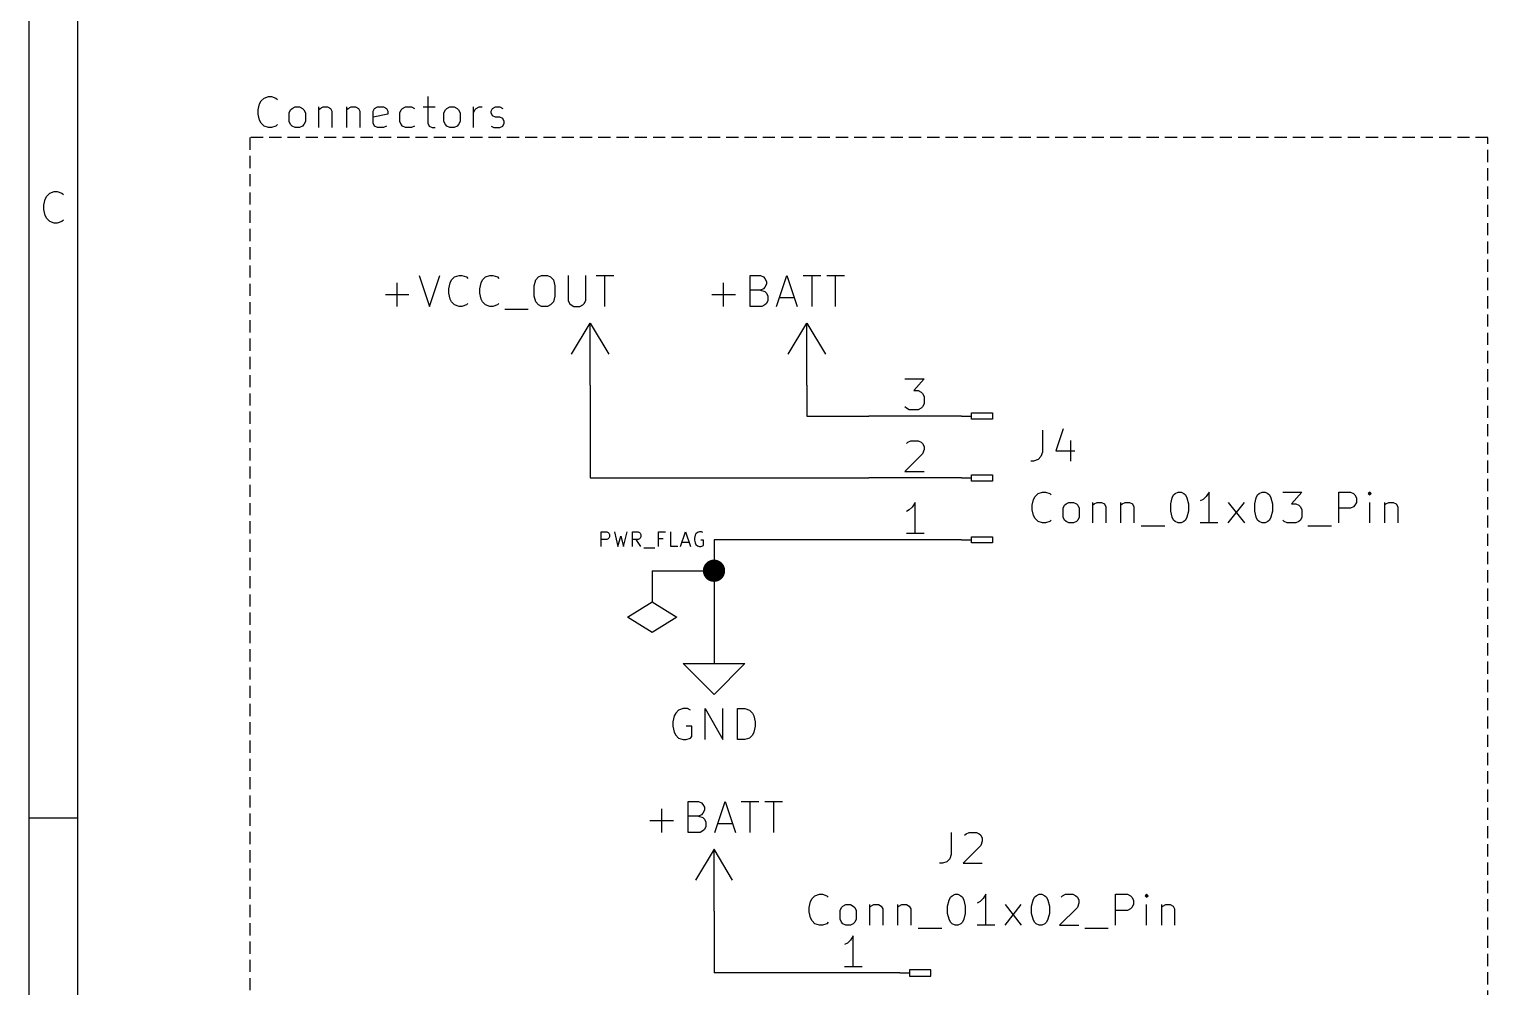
# Model space of a CAD drawing. Header units: millimetres. Extents: x 10 to 287, y -200 to -10.
# Drawn here: x 10 to 69.9, y -166.9 to -127.6 of the extents above; entities that cross this region are included whole.
import ezdxf

# ---------------------------------------------------------------- set-up
doc = ezdxf.new("R2010")
doc.units = ezdxf.units.MM
doc.linetypes.add('DASHED', pattern=[0.75, 0.5, -0.25])
for name, color, linetype in [('CYAN', 134, 'CONTINUOUS'), ('GREEN', 94, 'CONTINUOUS'), ('LIGHTBLUE', 172, 'CONTINUOUS'), ('RED', 14, 'CONTINUOUS')]:
    doc.layers.add(name, color=color, linetype=linetype)

msp = doc.modelspace()

# ---------------------------------------------------------------- linework, layer by layer
at = {"layer": 'CYAN', "linetype": 'CONTINUOUS'}
for p, q in [((25.0975, -139.0092), (25.0975, -138.0416)), ((26.0047, -137.7392), (26.428, -139.0092)), ((26.428, -139.0092), (26.8514, -137.7392)), ((27.2143, -138.2835), (27.2747, -138.0416)), ((27.2747, -138.0416), (27.3352, -137.9207)), ((27.3352, -137.9207), (27.4562, -137.7997)), ((27.4562, -137.7997), (27.6376, -137.7392)), ((27.6376, -137.7392), (27.7585, -137.7392)), ((27.7585, -137.7392), (27.94, -137.7997)), ((27.94, -137.7997), (28.0004, -137.8602)), ((28.4843, -138.2835), (28.5447, -138.0416)), ((28.5447, -138.0416), (28.6052, -137.9207)), ((28.6052, -137.9207), (28.7262, -137.7997)), ((28.7262, -137.7997), (28.9076, -137.7392)), ((28.9076, -137.7392), (29.0285, -137.7392)), ((29.0285, -137.7392), (29.21, -137.7997)), ((29.21, -137.7997), (29.2704, -137.8602)), ((30.7219, -138.1626), (30.7823, -137.9207)), ((30.7219, -138.5859), (30.7219, -138.1626)), ((30.7823, -137.9207), (30.9033, -137.7997)), ((30.9033, -137.7997), (31.0242, -137.7392)), ((31.0242, -137.7392), (31.2661, -137.7392)), ((31.2661, -137.7392), (31.3871, -137.7997)), ((31.3871, -137.7997), (31.508, -137.9207)), ((31.508, -137.9207), (31.5685, -138.1626)), ((31.5685, -138.1626), (31.5685, -138.5859)), ((32.1128, -137.7392), (32.1128, -138.7673)), ((32.8385, -138.7673), (32.8385, -137.7392)), ((33.2619, -137.7392), (33.9876, -137.7392)), ((33.6248, -139.0092), (33.6248, -137.7392)), ((38.493, -139.0092), (38.493, -138.0416)), ((39.5816, -139.0092), (39.5816, -137.7392)), ((39.5816, -137.7392), (40.005, -137.7392)), ((40.005, -137.7392), (40.1259, -137.7997)), ((40.1259, -137.7997), (40.1864, -137.8602)), ((40.1864, -138.223), (40.1259, -138.2835)), ((40.1864, -137.8602), (40.2469, -137.9811)), ((40.2469, -138.1021), (40.1864, -138.223)), ((40.2469, -137.9811), (40.2469, -138.1021)), ((40.6702, -139.0092), (41.0935, -137.7392)), ((41.0935, -137.7392), (41.5169, -139.0092)), ((41.7588, -137.7392), (42.4845, -137.7392)), ((42.1217, -139.0092), (42.1217, -137.7392)), ((42.7264, -137.7392), (43.4521, -137.7392)), ((43.0893, -139.0092), (43.0893, -137.7392)), ((24.6137, -138.5254), (25.5814, -138.5254)), ((27.2143, -138.4649), (27.2143, -138.2835)), ((27.2747, -138.7068), (27.2143, -138.4649)), ((27.3352, -138.8278), (27.2747, -138.7068)), ((27.4562, -138.9488), (27.3352, -138.8278)), ((28.4843, -138.4649), (28.4843, -138.2835)), ((28.5447, -138.7068), (28.4843, -138.4649)), ((28.6052, -138.8278), (28.5447, -138.7068)), ((28.7262, -138.9488), (28.6052, -138.8278)), ((30.7823, -138.8278), (30.7219, -138.5859)), ((30.9033, -138.9488), (30.7823, -138.8278)), ((31.508, -138.8278), (31.3871, -138.9488)), ((31.5685, -138.5859), (31.508, -138.8278)), ((32.1128, -138.7673), (32.1733, -138.8883)), ((32.7781, -138.8883), (32.8385, -138.7673)), ((38.0092, -138.5254), (38.9769, -138.5254)), ((40.005, -138.344), (39.5816, -138.344)), ((40.1259, -138.2835), (40.005, -138.344)), ((40.005, -138.344), (40.1864, -138.4045)), ((40.1864, -138.4045), (40.2469, -138.4649)), ((40.2469, -138.4649), (40.3073, -138.5859)), ((40.3073, -138.7673), (40.2469, -138.8883)), ((40.3073, -138.5859), (40.3073, -138.7673)), ((40.7912, -138.6464), (41.3959, -138.6464)), ((27.6376, -139.0092), (27.4562, -138.9488)), ((27.7585, -139.0092), (27.6376, -139.0092)), ((27.94, -138.9488), (27.7585, -139.0092)), ((28.0004, -138.8883), (27.94, -138.9488)), ((28.9076, -139.0092), (28.7262, -138.9488)), ((29.0285, -139.0092), (28.9076, -139.0092)), ((29.21, -138.9488), (29.0285, -139.0092)), ((29.2704, -138.8883), (29.21, -138.9488)), ((29.5124, -139.1302), (30.48, -139.1302)), ((31.0242, -139.0092), (30.9033, -138.9488)), ((31.2661, -139.0092), (31.0242, -139.0092)), ((31.3871, -138.9488), (31.2661, -139.0092)), ((32.1733, -138.8883), (32.2338, -138.9488)), ((32.2338, -138.9488), (32.3547, -139.0092)), ((32.3547, -139.0092), (32.5966, -139.0092)), ((32.5966, -139.0092), (32.7176, -138.9488)), ((32.7176, -138.9488), (32.7781, -138.8883)), ((40.0654, -139.0092), (39.5816, -139.0092)), ((40.1864, -138.9488), (40.0654, -139.0092)), ((40.2469, -138.8883), (40.1864, -138.9488)), ((51.5764, -144.0891), (51.5764, -144.9963)), ((52.423, -144.0287), (52.1207, -144.9358)), ((52.7254, -144.5125), (52.7254, -145.3591)), ((51.2135, -145.3591), (51.0926, -145.3591)), ((51.395, -145.2987), (51.2135, -145.3591)), ((51.5159, -145.1777), (51.395, -145.2987)), ((51.5764, -144.9963), (51.5159, -145.1777)), ((52.1207, -144.9358), (52.9068, -144.9358)), ((51.395, -146.6896), (51.5764, -146.6291)), ((51.5764, -146.6291), (51.6973, -146.6291)), ((51.6973, -146.6291), (51.8788, -146.6896)), ((57.0191, -146.6896), (57.14, -146.6291)), ((57.14, -146.6291), (57.261, -146.6291)), ((57.261, -146.6291), (57.3819, -146.6896)), ((58.41, -146.6291), (58.2891, -146.8106)), ((58.41, -147.8991), (58.41, -146.6291)), ((60.4662, -146.6896), (60.5871, -146.6291)), ((60.5871, -146.6291), (60.7081, -146.6291)), ((60.7081, -146.6291), (60.829, -146.6896)), ((61.4338, -146.6291), (62.22, -146.6291)), ((62.22, -146.6291), (61.7966, -147.1129)), ((63.7318, -147.8991), (63.7318, -146.6291)), ((63.7318, -146.6291), (64.2156, -146.6291)), ((64.2156, -146.6291), (64.3366, -146.6896)), ((65.0018, -146.6291), (64.9414, -146.6896)), ((65.0623, -146.6896), (65.0018, -146.6291)), ((65.0018, -146.6291), (65.0018, -146.7501)), ((51.1531, -147.1734), (51.2135, -146.9315)), ((51.1531, -147.3548), (51.1531, -147.1734)), ((51.2135, -146.9315), (51.274, -146.8106)), ((51.274, -146.8106), (51.395, -146.6896)), ((51.8788, -146.6896), (51.9392, -146.7501)), ((52.4231, -147.2944), (52.4835, -147.1734)), ((52.4835, -147.1734), (52.544, -147.1129)), ((52.544, -147.1129), (52.665, -147.0525)), ((52.665, -147.0525), (52.8464, -147.0525)), ((52.8464, -147.0525), (52.9673, -147.1129)), ((52.9673, -147.1129), (53.0278, -147.1734)), ((53.0278, -147.1734), (53.0883, -147.2944)), ((53.6325, -147.0525), (53.6325, -147.8991)), ((53.6325, -147.1734), (53.693, -147.1129)), ((53.693, -147.1129), (53.814, -147.0525)), ((53.814, -147.0525), (53.9954, -147.0525)), ((53.9954, -147.0525), (54.1163, -147.1129)), ((54.1163, -147.1129), (54.1768, -147.2339)), ((54.7815, -147.0525), (54.7815, -147.8991)), ((54.7815, -147.1734), (54.842, -147.1129)), ((54.842, -147.1129), (54.963, -147.0525)), ((54.963, -147.0525), (55.1444, -147.0525)), ((55.1444, -147.0525), (55.2653, -147.1129)), ((55.2653, -147.1129), (55.3258, -147.2339)), ((56.8377, -147.1129), (56.8981, -146.871)), ((56.8377, -147.4153), (56.8377, -147.1129)), ((56.8981, -146.871), (56.9586, -146.7501)), ((56.9586, -146.7501), (57.0191, -146.6896)), ((57.3819, -146.6896), (57.4424, -146.7501)), ((57.4424, -146.7501), (57.5029, -146.871)), ((57.5029, -146.871), (57.5634, -147.1129)), ((57.5634, -147.1129), (57.5634, -147.4153)), ((58.1681, -146.9315), (58.0472, -146.992)), ((58.2891, -146.8106), (58.1681, -146.9315)), ((59.1962, -147.8991), (59.8614, -147.0525)), ((59.1962, -147.0525), (59.8614, -147.8991)), ((60.2848, -147.1129), (60.3452, -146.871)), ((60.2848, -147.4153), (60.2848, -147.1129)), ((60.3452, -146.871), (60.4057, -146.7501)), ((60.4057, -146.7501), (60.4662, -146.6896)), ((60.829, -146.6896), (60.8895, -146.7501)), ((60.8895, -146.7501), (60.95, -146.871)), ((60.95, -146.871), (61.0105, -147.1129)), ((61.0105, -147.1129), (61.0105, -147.4153)), ((61.7966, -147.1129), (61.9781, -147.1129)), ((61.9781, -147.1129), (62.099, -147.1734)), ((62.099, -147.1734), (62.1595, -147.2339)), ((64.3366, -146.6896), (64.3971, -146.7501)), ((64.3971, -147.1734), (64.3366, -147.2339)), ((64.3971, -146.7501), (64.4575, -146.871)), ((64.4575, -147.0525), (64.3971, -147.1734)), ((64.4575, -146.871), (64.4575, -147.0525)), ((64.9414, -146.6896), (65.0018, -146.7501)), ((65.0018, -146.7501), (65.0623, -146.6896)), ((65.0018, -147.8991), (65.0018, -147.0525)), ((65.6066, -147.0525), (65.6066, -147.8991)), ((65.6066, -147.1734), (65.6671, -147.1129)), ((65.6671, -147.1129), (65.7881, -147.0525)), ((65.7881, -147.0525), (65.9695, -147.0525)), ((65.9695, -147.0525), (66.0904, -147.1129)), ((66.0904, -147.1129), (66.1509, -147.2339)), ((51.2135, -147.5967), (51.1531, -147.3548)), ((51.274, -147.7177), (51.2135, -147.5967)), ((51.395, -147.8387), (51.274, -147.7177)), ((51.9392, -147.7782), (51.8788, -147.8387)), ((52.4231, -147.6572), (52.4231, -147.2944)), ((52.4835, -147.7782), (52.4231, -147.6572)), ((52.544, -147.8387), (52.4835, -147.7782)), ((53.0278, -147.7782), (52.9673, -147.8387)), ((53.0883, -147.6572), (53.0278, -147.7782)), ((53.0883, -147.2944), (53.0883, -147.6572)), ((54.1768, -147.2339), (54.1768, -147.8991)), ((55.3258, -147.2339), (55.3258, -147.8991)), ((56.8981, -147.6572), (56.8377, -147.4153)), ((56.9586, -147.7782), (56.8981, -147.6572)), ((57.0191, -147.8387), (56.9586, -147.7782)), ((57.4424, -147.7782), (57.3819, -147.8387)), ((57.5029, -147.6572), (57.4424, -147.7782)), ((57.5634, -147.4153), (57.5029, -147.6572)), ((60.3452, -147.6572), (60.2848, -147.4153)), ((60.4057, -147.7782), (60.3452, -147.6572)), ((60.4662, -147.8387), (60.4057, -147.7782)), ((60.8895, -147.7782), (60.829, -147.8387)), ((60.95, -147.6572), (60.8895, -147.7782)), ((61.0105, -147.4153), (60.95, -147.6572)), ((61.4943, -147.8387), (61.4338, -147.7782)), ((62.1595, -147.7782), (62.099, -147.8387)), ((62.1595, -147.2339), (62.22, -147.3548)), ((62.22, -147.6572), (62.1595, -147.7782)), ((62.22, -147.3548), (62.22, -147.6572)), ((64.2156, -147.2944), (63.7318, -147.2944)), ((64.3366, -147.2339), (64.2156, -147.2944)), ((66.1509, -147.2339), (66.1509, -147.8991)), ((33.4742, -148.8635), (33.4742, -148.2635)), ((33.4742, -148.2635), (33.7028, -148.2635)), ((33.4742, -148.8635), (33.4742, -148.2635)), ((33.4742, -148.2635), (33.7028, -148.2635)), ((33.7028, -148.2635), (33.7599, -148.2921)), ((33.7028, -148.2635), (33.7599, -148.2921)), ((33.7599, -148.2921), (33.7885, -148.3207)), ((33.7599, -148.2921), (33.7885, -148.3207)), ((33.7885, -148.3207), (33.8171, -148.3778)), ((33.7885, -148.3207), (33.8171, -148.3778)), ((33.8171, -148.3778), (33.8171, -148.4635)), ((33.8171, -148.3778), (33.8171, -148.4635)), ((34.0171, -148.2635), (34.1599, -148.8635)), ((34.0171, -148.2635), (34.1599, -148.8635)), ((34.3885, -148.8635), (34.5314, -148.2635)), ((34.3885, -148.8635), (34.5314, -148.2635)), ((34.7599, -148.8635), (34.7599, -148.2635)), ((34.7599, -148.2635), (34.9885, -148.2635)), ((34.7599, -148.8635), (34.7599, -148.2635)), ((34.7599, -148.2635), (34.9885, -148.2635)), ((34.9885, -148.2635), (35.0456, -148.2921)), ((34.9885, -148.2635), (35.0456, -148.2921)), ((35.0456, -148.2921), (35.0742, -148.3207)), ((35.0456, -148.2921), (35.0742, -148.3207)), ((35.0742, -148.3207), (35.1028, -148.3778)), ((35.0742, -148.3207), (35.1028, -148.3778)), ((35.1028, -148.3778), (35.1028, -148.4635)), ((35.1028, -148.3778), (35.1028, -148.4635)), ((35.817, -148.8635), (35.817, -148.2635)), ((35.817, -148.2635), (36.1027, -148.2635)), ((35.817, -148.8635), (35.817, -148.2635)), ((35.817, -148.2635), (36.1027, -148.2635)), ((36.3313, -148.8635), (36.3313, -148.2635)), ((36.3313, -148.8635), (36.3313, -148.2635)), ((36.7313, -148.8635), (36.9313, -148.2635)), ((36.7313, -148.8635), (36.9313, -148.2635)), ((36.9313, -148.2635), (37.1313, -148.8635)), ((36.9313, -148.2635), (37.1313, -148.8635)), ((37.3313, -148.4064), (37.3027, -148.5207)), ((37.3313, -148.4064), (37.3027, -148.5207)), ((37.3599, -148.3492), (37.3313, -148.4064)), ((37.3599, -148.3492), (37.3313, -148.4064)), ((37.417, -148.2921), (37.3599, -148.3492)), ((37.417, -148.2921), (37.3599, -148.3492)), ((37.5027, -148.2635), (37.417, -148.2921)), ((37.5027, -148.2635), (37.417, -148.2921)), ((37.5885, -148.2635), (37.5027, -148.2635)), ((37.5885, -148.2635), (37.5027, -148.2635)), ((37.6456, -148.2921), (37.5885, -148.2635)), ((37.6456, -148.2921), (37.5885, -148.2635)), ((51.5764, -147.8991), (51.395, -147.8387)), ((51.6973, -147.8991), (51.5764, -147.8991)), ((51.8788, -147.8387), (51.6973, -147.8991)), ((52.665, -147.8991), (52.544, -147.8387)), ((52.8464, -147.8991), (52.665, -147.8991)), ((52.9673, -147.8387), (52.8464, -147.8991)), ((55.6282, -148.0201), (56.5958, -148.0201)), ((57.14, -147.8991), (57.0191, -147.8387)), ((57.261, -147.8991), (57.14, -147.8991)), ((57.3819, -147.8387), (57.261, -147.8991)), ((58.7729, -147.8991), (58.0472, -147.8991)), ((60.5871, -147.8991), (60.4662, -147.8387)), ((60.7081, -147.8991), (60.5871, -147.8991)), ((60.829, -147.8387), (60.7081, -147.8991)), ((61.6152, -147.8991), (61.4943, -147.8387)), ((61.9781, -147.8991), (61.6152, -147.8991)), ((62.099, -147.8387), (61.9781, -147.8991)), ((62.4619, -148.0201), (63.4295, -148.0201)), ((33.7028, -148.5778), (33.4742, -148.5778)), ((33.7028, -148.5778), (33.4742, -148.5778)), ((33.7599, -148.5492), (33.7028, -148.5778)), ((33.7599, -148.5492), (33.7028, -148.5778)), ((33.7885, -148.5207), (33.7599, -148.5492)), ((33.7885, -148.5207), (33.7599, -148.5492)), ((33.8171, -148.4635), (33.7885, -148.5207)), ((33.8171, -148.4635), (33.7885, -148.5207)), ((34.1599, -148.8635), (34.2742, -148.435)), ((34.1599, -148.8635), (34.2742, -148.435)), ((34.2742, -148.435), (34.3885, -148.8635)), ((34.2742, -148.435), (34.3885, -148.8635)), ((34.9885, -148.5778), (34.7599, -148.5778)), ((34.9885, -148.5778), (34.7599, -148.5778)), ((35.1028, -148.8635), (34.9028, -148.5778)), ((35.1028, -148.8635), (34.9028, -148.5778)), ((35.0456, -148.5492), (34.9885, -148.5778)), ((35.0456, -148.5492), (34.9885, -148.5778)), ((35.0742, -148.5207), (35.0456, -148.5492)), ((35.0742, -148.5207), (35.0456, -148.5492)), ((35.1028, -148.4635), (35.0742, -148.5207)), ((35.1028, -148.4635), (35.0742, -148.5207)), ((35.2171, -148.9207), (35.6742, -148.9207)), ((35.2171, -148.9207), (35.6742, -148.9207)), ((36.017, -148.5492), (35.817, -148.5492)), ((36.017, -148.5492), (35.817, -148.5492)), ((36.617, -148.8635), (36.3313, -148.8635)), ((36.617, -148.8635), (36.3313, -148.8635)), ((36.7884, -148.6921), (37.0742, -148.6921)), ((36.7884, -148.6921), (37.0742, -148.6921)), ((37.3027, -148.5207), (37.3027, -148.6064)), ((37.3027, -148.5207), (37.3027, -148.6064)), ((37.3027, -148.6064), (37.3313, -148.7207)), ((37.3027, -148.6064), (37.3313, -148.7207)), ((37.3313, -148.7207), (37.3599, -148.7778)), ((37.3313, -148.7207), (37.3599, -148.7778)), ((37.3599, -148.7778), (37.417, -148.835)), ((37.3599, -148.7778), (37.417, -148.835)), ((37.417, -148.835), (37.5027, -148.8635)), ((37.417, -148.835), (37.5027, -148.8635)), ((37.5027, -148.8635), (37.5599, -148.8635)), ((37.5027, -148.8635), (37.5599, -148.8635)), ((37.6742, -148.6064), (37.5599, -148.6064)), ((37.6742, -148.6064), (37.5599, -148.6064)), ((37.5599, -148.8635), (37.6456, -148.835)), ((37.5599, -148.8635), (37.6456, -148.835)), ((37.6456, -148.835), (37.6742, -148.8064)), ((37.6456, -148.835), (37.6742, -148.8064)), ((37.6742, -148.8064), (37.6742, -148.6064)), ((37.6742, -148.8064), (37.6742, -148.6064)), ((36.6486, -155.5797), (36.5276, -155.7007)), ((36.6486, -155.5797), (36.5276, -155.7007)), ((36.83, -155.5192), (36.6486, -155.5797)), ((36.83, -155.5192), (36.6486, -155.5797)), ((37.0114, -155.5192), (36.83, -155.5192)), ((37.0114, -155.5192), (36.83, -155.5192)), ((37.1324, -155.5797), (37.0114, -155.5192)), ((37.1324, -155.5797), (37.0114, -155.5192)), ((37.7371, -156.7892), (37.7371, -155.5192)), ((37.7371, -155.5192), (38.4628, -156.7892)), ((37.7371, -156.7892), (37.7371, -155.5192)), ((37.7371, -155.5192), (38.4628, -156.7892)), ((38.4628, -156.7892), (38.4628, -155.5192)), ((38.4628, -156.7892), (38.4628, -155.5192)), ((39.0676, -156.7892), (39.0676, -155.5192)), ((39.0676, -155.5192), (39.37, -155.5192)), ((39.0676, -156.7892), (39.0676, -155.5192)), ((39.0676, -155.5192), (39.37, -155.5192)), ((39.37, -155.5192), (39.5514, -155.5797)), ((39.37, -155.5192), (39.5514, -155.5797)), ((39.5514, -155.5797), (39.6724, -155.7007)), ((39.5514, -155.5797), (39.6724, -155.7007)), ((36.4671, -155.8216), (36.4067, -156.0635)), ((36.4671, -155.8216), (36.4067, -156.0635)), ((36.4067, -156.0635), (36.4067, -156.2449)), ((36.4067, -156.0635), (36.4067, -156.2449)), ((36.5276, -155.7007), (36.4671, -155.8216)), ((36.5276, -155.7007), (36.4671, -155.8216)), ((39.6724, -155.7007), (39.7329, -155.8216)), ((39.6724, -155.7007), (39.7329, -155.8216)), ((39.7329, -155.8216), (39.7933, -156.0635)), ((39.7329, -155.8216), (39.7933, -156.0635)), ((39.7933, -156.0635), (39.7933, -156.2449)), ((39.7933, -156.0635), (39.7933, -156.2449)), ((36.4067, -156.2449), (36.4671, -156.4868)), ((36.4067, -156.2449), (36.4671, -156.4868)), ((36.4671, -156.4868), (36.5276, -156.6078)), ((36.4671, -156.4868), (36.5276, -156.6078)), ((36.5276, -156.6078), (36.6486, -156.7288)), ((36.5276, -156.6078), (36.6486, -156.7288)), ((36.6486, -156.7288), (36.83, -156.7892)), ((36.6486, -156.7288), (36.83, -156.7892)), ((36.83, -156.7892), (36.9509, -156.7892)), ((36.83, -156.7892), (36.9509, -156.7892)), ((37.1928, -156.2449), (36.9509, -156.2449)), ((37.1928, -156.2449), (36.9509, -156.2449)), ((36.9509, -156.7892), (37.1324, -156.7288)), ((36.9509, -156.7892), (37.1324, -156.7288)), ((37.1324, -156.7288), (37.1928, -156.6683)), ((37.1324, -156.7288), (37.1928, -156.6683)), ((37.1928, -156.6683), (37.1928, -156.2449)), ((37.1928, -156.6683), (37.1928, -156.2449)), ((39.37, -156.7892), (39.0676, -156.7892)), ((39.37, -156.7892), (39.0676, -156.7892)), ((39.5514, -156.7288), (39.37, -156.7892)), ((39.5514, -156.7288), (39.37, -156.7892)), ((39.6724, -156.6078), (39.5514, -156.7288)), ((39.6724, -156.6078), (39.5514, -156.7288)), ((39.7329, -156.4868), (39.6724, -156.6078)), ((39.7329, -156.4868), (39.6724, -156.6078)), ((39.7933, -156.2449), (39.7329, -156.4868)), ((39.7933, -156.2449), (39.7329, -156.4868)), ((35.953, -160.5992), (35.953, -159.6316)), ((37.0416, -160.5992), (37.0416, -159.3292)), ((37.0416, -159.3292), (37.465, -159.3292)), ((37.465, -159.3292), (37.5859, -159.3897)), ((37.5859, -159.3897), (37.6464, -159.4502)), ((37.6464, -159.4502), (37.7069, -159.5711)), ((37.7069, -159.6921), (37.6464, -159.813)), ((37.7069, -159.5711), (37.7069, -159.6921)), ((38.1302, -160.5992), (38.5535, -159.3292)), ((38.5535, -159.3292), (38.9769, -160.5992)), ((39.2188, -159.3292), (39.9445, -159.3292)), ((39.5817, -160.5992), (39.5817, -159.3292)), ((40.1864, -159.3292), (40.9121, -159.3292)), ((40.5493, -160.5992), (40.5493, -159.3292)), ((35.4692, -160.1154), (36.4369, -160.1154)), ((37.465, -159.934), (37.0416, -159.934)), ((37.5859, -159.8735), (37.465, -159.934)), ((37.465, -159.934), (37.6464, -159.9945)), ((37.6464, -159.813), (37.5859, -159.8735)), ((37.6464, -159.9945), (37.7069, -160.0549)), ((37.7069, -160.0549), (37.7673, -160.1759)), ((37.7673, -160.3573), (37.7069, -160.4783)), ((37.7673, -160.1759), (37.7673, -160.3573)), ((38.2512, -160.2364), (38.8559, -160.2364)), ((37.5254, -160.5992), (37.0416, -160.5992)), ((37.6464, -160.5388), (37.5254, -160.5992)), ((37.7069, -160.4783), (37.6464, -160.5388)), ((47.8366, -160.5992), (47.8366, -161.5064)), ((48.3809, -160.7202), (48.4413, -160.6597)), ((48.4413, -160.6597), (48.5623, -160.5992)), ((48.5623, -160.5992), (48.8647, -160.5992)), ((48.8647, -160.5992), (48.9856, -160.6597)), ((48.9856, -160.6597), (49.0461, -160.7202)), ((49.0461, -160.7202), (49.1066, -160.8411)), ((49.1066, -160.9621), (49.0461, -161.1435)), ((49.1066, -160.8411), (49.1066, -160.9621)), ((47.8366, -161.5064), (47.7761, -161.6878)), ((49.0461, -161.1435), (48.3204, -161.8692)), ((47.4737, -161.8692), (47.3528, -161.8692)), ((47.6552, -161.8088), (47.4737, -161.8692)), ((47.7761, -161.6878), (47.6552, -161.8088)), ((48.3204, -161.8692), (49.1066, -161.8692)), ((42.0612, -163.4416), (42.1217, -163.3207)), ((42.1217, -163.3207), (42.2427, -163.1997)), ((42.2427, -163.1997), (42.4241, -163.1392)), ((42.4241, -163.1392), (42.545, -163.1392)), ((42.545, -163.1392), (42.7265, -163.1997)), ((42.7265, -163.1997), (42.7869, -163.2602)), ((47.6854, -163.623), (47.7458, -163.3811)), ((47.7458, -163.3811), (47.8063, -163.2602)), ((47.8063, -163.2602), (47.8668, -163.1997)), ((47.8668, -163.1997), (47.9877, -163.1392)), ((47.9877, -163.1392), (48.1087, -163.1392)), ((48.1087, -163.1392), (48.2296, -163.1997)), ((48.2296, -163.1997), (48.2901, -163.2602)), ((48.2901, -163.2602), (48.3506, -163.3811)), ((48.3506, -163.3811), (48.4111, -163.623)), ((49.1368, -163.3207), (49.0158, -163.4416)), ((49.2577, -163.1392), (49.1368, -163.3207)), ((49.2577, -164.4092), (49.2577, -163.1392)), ((51.1325, -163.623), (51.1929, -163.3811)), ((51.1929, -163.3811), (51.2534, -163.2602)), ((51.2534, -163.2602), (51.3139, -163.1997)), ((51.3139, -163.1997), (51.4348, -163.1392)), ((51.4348, -163.1392), (51.5558, -163.1392)), ((51.5558, -163.1392), (51.6767, -163.1997)), ((51.6767, -163.1997), (51.7372, -163.2602)), ((51.7372, -163.2602), (51.7977, -163.3811)), ((51.7977, -163.3811), (51.8582, -163.623)), ((52.342, -163.2602), (52.4024, -163.1997)), ((52.4024, -163.1997), (52.5234, -163.1392)), ((52.5234, -163.1392), (52.8258, -163.1392)), ((52.8258, -163.1392), (52.9467, -163.1997)), ((52.9467, -163.1997), (53.0072, -163.2602)), ((53.0072, -163.2602), (53.0677, -163.3811)), ((53.0677, -163.3811), (53.0677, -163.5021)), ((54.5795, -164.4092), (54.5795, -163.1392)), ((54.5795, -163.1392), (55.0633, -163.1392)), ((55.0633, -163.1392), (55.1843, -163.1997)), ((55.1843, -163.1997), (55.2448, -163.2602)), ((55.2448, -163.2602), (55.3052, -163.3811)), ((55.3052, -163.3811), (55.3052, -163.5626)), ((55.8495, -163.1392), (55.7891, -163.1997)), ((55.7891, -163.1997), (55.8495, -163.2602)), ((55.91, -163.1997), (55.8495, -163.1392)), ((55.8495, -163.1392), (55.8495, -163.2602)), ((55.8495, -163.2602), (55.91, -163.1997)), ((42.0008, -163.6835), (42.0612, -163.4416)), ((42.0008, -163.8649), (42.0008, -163.6835)), ((42.0612, -164.1068), (42.0008, -163.8649)), ((43.2708, -163.8045), (43.3312, -163.6835)), ((43.2708, -164.1673), (43.2708, -163.8045)), ((43.3312, -163.6835), (43.3917, -163.623)), ((43.3917, -163.623), (43.5127, -163.5626)), ((43.5127, -163.5626), (43.6941, -163.5626)), ((43.6941, -163.5626), (43.815, -163.623)), ((43.815, -163.623), (43.8755, -163.6835)), ((43.8755, -163.6835), (43.936, -163.8045)), ((43.936, -163.8045), (43.936, -164.1673)), ((44.4802, -163.5626), (44.4802, -164.4092)), ((44.4802, -163.6835), (44.5407, -163.623)), ((44.5407, -163.623), (44.6617, -163.5626)), ((44.6617, -163.5626), (44.8431, -163.5626)), ((44.8431, -163.5626), (44.964, -163.623)), ((44.964, -163.623), (45.0245, -163.744)), ((45.0245, -163.744), (45.0245, -164.4092)), ((45.6292, -163.5626), (45.6292, -164.4092)), ((45.6292, -163.6835), (45.6897, -163.623)), ((45.6897, -163.623), (45.8107, -163.5626)), ((45.8107, -163.5626), (45.9921, -163.5626)), ((45.9921, -163.5626), (46.113, -163.623)), ((46.113, -163.623), (46.1735, -163.744)), ((46.1735, -163.744), (46.1735, -164.4092)), ((47.6854, -163.9254), (47.6854, -163.623)), ((47.7458, -164.1673), (47.6854, -163.9254)), ((48.4111, -163.9254), (48.3506, -164.1673)), ((48.4111, -163.623), (48.4111, -163.9254)), ((49.0158, -163.4416), (48.8949, -163.5021)), ((50.0439, -164.4092), (50.7091, -163.5626)), ((50.0439, -163.5626), (50.7091, -164.4092)), ((51.1325, -163.9254), (51.1325, -163.623)), ((51.1929, -164.1673), (51.1325, -163.9254)), ((51.8582, -163.9254), (51.7977, -164.1673)), ((51.8582, -163.623), (51.8582, -163.9254)), ((53.0072, -163.6835), (52.2815, -164.4092)), ((53.0677, -163.5021), (53.0072, -163.6835)), ((55.0633, -163.8045), (54.5795, -163.8045)), ((55.1843, -163.744), (55.0633, -163.8045)), ((55.2448, -163.6835), (55.1843, -163.744)), ((55.3052, -163.5626), (55.2448, -163.6835)), ((55.8495, -164.4092), (55.8495, -163.5626)), ((56.4543, -163.5626), (56.4543, -164.4092)), ((56.4543, -163.6835), (56.5148, -163.623)), ((56.5148, -163.623), (56.6358, -163.5626)), ((56.6358, -163.5626), (56.8172, -163.5626)), ((56.8172, -163.5626), (56.9381, -163.623)), ((56.9381, -163.623), (56.9986, -163.744)), ((56.9986, -163.744), (56.9986, -164.4092)), ((42.1217, -164.2278), (42.0612, -164.1068)), ((42.2427, -164.3488), (42.1217, -164.2278)), ((42.4241, -164.4092), (42.2427, -164.3488)), ((42.545, -164.4092), (42.4241, -164.4092)), ((42.7265, -164.3488), (42.545, -164.4092)), ((42.7869, -164.2883), (42.7265, -164.3488)), ((43.3312, -164.2883), (43.2708, -164.1673)), ((43.3917, -164.3488), (43.3312, -164.2883)), ((43.5127, -164.4092), (43.3917, -164.3488)), ((43.6941, -164.4092), (43.5127, -164.4092)), ((43.815, -164.3488), (43.6941, -164.4092)), ((43.8755, -164.2883), (43.815, -164.3488)), ((43.936, -164.1673), (43.8755, -164.2883)), ((46.4759, -164.5302), (47.4435, -164.5302)), ((47.8063, -164.2883), (47.7458, -164.1673)), ((47.8668, -164.3488), (47.8063, -164.2883)), ((47.9877, -164.4092), (47.8668, -164.3488)), ((48.1087, -164.4092), (47.9877, -164.4092)), ((48.2296, -164.3488), (48.1087, -164.4092)), ((48.2901, -164.2883), (48.2296, -164.3488)), ((48.3506, -164.1673), (48.2901, -164.2883)), ((49.6206, -164.4092), (48.8949, -164.4092)), ((51.2534, -164.2883), (51.1929, -164.1673)), ((51.3139, -164.3488), (51.2534, -164.2883)), ((51.4348, -164.4092), (51.3139, -164.3488)), ((51.5558, -164.4092), (51.4348, -164.4092)), ((51.6767, -164.3488), (51.5558, -164.4092)), ((51.7372, -164.2883), (51.6767, -164.3488)), ((51.7977, -164.1673), (51.7372, -164.2883)), ((52.2815, -164.4092), (53.0677, -164.4092)), ((53.3096, -164.5302), (54.2772, -164.5302))]:
    msp.add_line(p, q, dxfattribs=at)
at = {"layer": 'GREEN', "linetype": 'CONTINUOUS'}
for p, q in [((33.02, -142.24), (33.02, -146.05)), ((41.91, -142.24), (41.91, -143.51)), ((41.91, -143.51), (44.45, -143.51)), ((33.02, -146.05), (44.45, -146.05)), ((38.1, -148.59), (38.1, -149.86)), ((44.45, -148.59), (38.1, -148.59)), ((35.56, -149.86), (38.1, -149.86)), ((38.1, -149.86), (38.1, -152.4)), ((38.1, -163.83), (38.1, -166.37)), ((41.91, -166.37), (38.1, -166.37))]:
    msp.add_line(p, q, dxfattribs=at)
at = {"layer": 'GREEN', "const_width": 0.4572}
msp.add_lwpolyline([(37.8714, -149.86, 1), (38.3286, -149.86, 1)], format="xyb", close=True, dxfattribs=at)
at = {"layer": 'LIGHTBLUE', "linetype": 'CONTINUOUS'}
for p, q in [((19.5172, -130.5777), (19.6382, -130.4567)), ((19.6382, -130.4567), (19.8196, -130.3962)), ((19.8196, -130.3962), (19.9405, -130.3962)), ((19.9405, -130.3962), (20.122, -130.4567)), ((20.122, -130.4567), (20.1824, -130.5172)), ((26.3509, -130.3962), (26.3509, -131.4848)), ((19.3963, -130.9405), (19.4567, -130.6986)), ((19.3963, -131.1219), (19.3963, -130.9405)), ((19.4567, -130.6986), (19.5172, -130.5777)), ((20.6663, -131.0615), (20.7267, -130.9405)), ((20.6663, -131.4243), (20.6663, -131.0615)), ((20.7267, -130.9405), (20.7872, -130.88)), ((20.7872, -130.88), (20.9082, -130.8196)), ((20.9082, -130.8196), (21.0896, -130.8196)), ((21.0896, -130.8196), (21.2105, -130.88)), ((21.2105, -130.88), (21.271, -130.9405)), ((21.271, -130.9405), (21.3315, -131.0615)), ((21.3315, -131.0615), (21.3315, -131.4243)), ((21.8757, -130.8196), (21.8757, -131.6662)), ((21.8757, -130.9405), (21.9362, -130.88)), ((21.9362, -130.88), (22.0572, -130.8196)), ((22.0572, -130.8196), (22.2386, -130.8196)), ((22.2386, -130.8196), (22.3595, -130.88)), ((22.3595, -130.88), (22.42, -131.001)), ((22.42, -131.001), (22.42, -131.6662)), ((23.0247, -130.8196), (23.0247, -131.6662)), ((23.0247, -130.9405), (23.0852, -130.88)), ((23.0852, -130.88), (23.2062, -130.8196)), ((23.2062, -130.8196), (23.3876, -130.8196)), ((23.3876, -130.8196), (23.5085, -130.88)), ((23.5085, -130.88), (23.569, -131.001)), ((23.569, -131.001), (23.569, -131.6662)), ((24.1133, -131.001), (24.1737, -130.88)), ((24.1133, -131.4848), (24.1133, -131.001)), ((24.1737, -130.88), (24.2947, -130.8196)), ((24.2947, -130.8196), (24.5366, -130.8196)), ((24.5366, -130.8196), (24.6575, -130.88)), ((24.6575, -130.88), (24.718, -131.001)), ((24.718, -131.001), (24.718, -131.1219)), ((25.2019, -131.0615), (25.2623, -130.9405)), ((25.2019, -131.4243), (25.2019, -131.0615)), ((25.2623, -130.9405), (25.3228, -130.88)), ((25.3228, -130.88), (25.4438, -130.8196)), ((25.4438, -130.8196), (25.6857, -130.8196)), ((25.6857, -130.8196), (25.8066, -130.88)), ((26.1695, -130.8196), (26.6533, -130.8196)), ((27.0162, -131.0615), (27.0766, -130.9405)), ((27.0162, -131.4243), (27.0162, -131.0615)), ((27.0766, -130.9405), (27.1371, -130.88)), ((27.1371, -130.88), (27.2581, -130.8196)), ((27.2581, -130.8196), (27.4395, -130.8196)), ((27.4395, -130.8196), (27.5604, -130.88)), ((27.5604, -130.88), (27.6209, -130.9405)), ((27.6209, -130.9405), (27.6814, -131.0615)), ((27.6814, -131.0615), (27.6814, -131.4243)), ((28.2256, -131.6662), (28.2256, -130.8196)), ((28.2256, -131.0615), (28.2861, -130.9405)), ((28.2861, -130.9405), (28.3466, -130.88)), ((28.3466, -130.88), (28.4675, -130.8196)), ((28.4675, -130.8196), (28.5885, -130.8196)), ((28.9514, -131.001), (29.0118, -130.88)), ((28.9514, -131.0615), (28.9514, -131.001)), ((29.0118, -131.1824), (28.9514, -131.0615)), ((29.0118, -130.88), (29.1328, -130.8196)), ((29.1328, -130.8196), (29.3142, -130.8196)), ((29.3142, -130.8196), (29.4352, -130.88)), ((19.4567, -131.3638), (19.3963, -131.1219)), ((19.5172, -131.4848), (19.4567, -131.3638)), ((19.6382, -131.6058), (19.5172, -131.4848)), ((19.8196, -131.6662), (19.6382, -131.6058)), ((19.9405, -131.6662), (19.8196, -131.6662)), ((20.122, -131.6058), (19.9405, -131.6662)), ((20.1824, -131.5453), (20.122, -131.6058)), ((20.7267, -131.5453), (20.6663, -131.4243)), ((20.7872, -131.6058), (20.7267, -131.5453)), ((20.9082, -131.6662), (20.7872, -131.6058)), ((21.0896, -131.6662), (20.9082, -131.6662)), ((21.2105, -131.6058), (21.0896, -131.6662)), ((21.271, -131.5453), (21.2105, -131.6058)), ((21.3315, -131.4243), (21.271, -131.5453)), ((24.718, -131.1219), (24.1133, -131.2429)), ((24.1737, -131.6058), (24.1133, -131.4848)), ((24.2947, -131.6662), (24.1737, -131.6058)), ((24.5366, -131.6662), (24.2947, -131.6662)), ((24.6575, -131.6058), (24.5366, -131.6662)), ((25.2623, -131.5453), (25.2019, -131.4243)), ((25.3228, -131.6058), (25.2623, -131.5453)), ((25.4438, -131.6662), (25.3228, -131.6058)), ((25.6857, -131.6662), (25.4438, -131.6662)), ((25.8066, -131.6058), (25.6857, -131.6662)), ((26.3509, -131.4848), (26.4114, -131.6058)), ((26.4114, -131.6058), (26.5324, -131.6662)), ((26.5324, -131.6662), (26.6533, -131.6662)), ((27.0766, -131.5453), (27.0162, -131.4243)), ((27.1371, -131.6058), (27.0766, -131.5453)), ((27.2581, -131.6662), (27.1371, -131.6058)), ((27.4395, -131.6662), (27.2581, -131.6662)), ((27.5604, -131.6058), (27.4395, -131.6662)), ((27.6209, -131.5453), (27.5604, -131.6058)), ((27.6814, -131.4243), (27.6209, -131.5453)), ((28.9514, -131.6058), (29.0723, -131.6662)), ((29.1328, -131.2429), (29.0118, -131.1824)), ((29.0723, -131.6662), (29.3142, -131.6662)), ((29.3142, -131.2429), (29.1328, -131.2429)), ((29.4352, -131.3034), (29.3142, -131.2429)), ((29.3142, -131.6662), (29.4352, -131.6058)), ((29.4956, -131.4243), (29.4352, -131.3034)), ((29.4352, -131.6058), (29.4956, -131.4848)), ((29.4956, -131.4848), (29.4956, -131.4243))]:
    msp.add_line(p, q, dxfattribs=at)
at = {"layer": 'LIGHTBLUE', "linetype": 'DASHED'}
for p, q in [((19.05, -132.08), (19.05, -180.34)), ((69.85, -132.08), (19.05, -132.08)), ((69.85, -180.34), (69.85, -132.08))]:
    msp.add_line(p, q, dxfattribs=at)
at = {"layer": 'RED', "linetype": 'CONTINUOUS'}
for p, q in [((10, -200.0072), (10, -10)), ((12, -198.0072), (12, -12)), ((10.5976, -134.8508), (10.6595, -134.6032)), ((10.6595, -134.6032), (10.7214, -134.4794)), ((10.7214, -134.4794), (10.8452, -134.3556)), ((10.8452, -134.3556), (11.0309, -134.2937)), ((11.0309, -134.2937), (11.1547, -134.2937)), ((11.1547, -134.2937), (11.3404, -134.3556)), ((11.3404, -134.3556), (11.4023, -134.4175)), ((10.5976, -135.0365), (10.5976, -134.8508)), ((10.6595, -135.2841), (10.5976, -135.0365)), ((10.7214, -135.4079), (10.6595, -135.2841)), ((10.8452, -135.5318), (10.7214, -135.4079)), ((11.0309, -135.5937), (10.8452, -135.5318)), ((11.1547, -135.5937), (11.0309, -135.5937)), ((11.3404, -135.5318), (11.1547, -135.5937)), ((11.4023, -135.4698), (11.3404, -135.5318)), ((32.258, -140.97), (33.02, -139.7)), ((33.02, -139.7), (33.782, -140.97)), ((33.02, -142.24), (33.02, -139.7)), ((41.148, -140.97), (41.91, -139.7)), ((41.91, -139.7), (42.672, -140.97)), ((41.91, -142.24), (41.91, -139.7)), ((45.9317, -141.9829), (46.7179, -141.9829)), ((46.7179, -141.9829), (46.2945, -142.4667)), ((46.2945, -142.4667), (46.476, -142.4667)), ((46.476, -142.4667), (46.5969, -142.5272)), ((46.5969, -142.5272), (46.6574, -142.5877)), ((46.6574, -142.5877), (46.7179, -142.7086)), ((46.7179, -143.011), (46.6574, -143.132)), ((46.7179, -142.7086), (46.7179, -143.011)), ((48.26, -143.51), (44.45, -143.51)), ((45.9922, -143.1925), (45.9317, -143.132)), ((46.1131, -143.2529), (45.9922, -143.1925)), ((46.476, -143.2529), (46.1131, -143.2529)), ((46.5969, -143.1925), (46.476, -143.2529)), ((46.6574, -143.132), (46.5969, -143.1925)), ((48.26, -143.51), (48.6664, -143.51)), ((48.6664, -143.637), (48.6664, -143.383)), ((48.6664, -143.383), (49.53, -143.383)), ((49.53, -143.637), (48.6664, -143.637)), ((49.53, -143.383), (49.53, -143.637)), ((45.9922, -144.6439), (46.0526, -144.5834)), ((46.0526, -144.5834), (46.1736, -144.5229)), ((46.1736, -144.5229), (46.476, -144.5229)), ((46.476, -144.5229), (46.5969, -144.5834)), ((46.5969, -144.5834), (46.6574, -144.6439)), ((46.6574, -144.6439), (46.7179, -144.7648)), ((46.7179, -144.7648), (46.7179, -144.8858)), ((46.6574, -145.0672), (45.9317, -145.7929)), ((46.7179, -144.8858), (46.6574, -145.0672)), ((45.9317, -145.7929), (46.7179, -145.7929)), ((48.6664, -146.177), (48.6664, -145.923)), ((48.6664, -145.923), (49.53, -145.923)), ((49.53, -145.923), (49.53, -146.177)), ((48.26, -146.05), (44.45, -146.05)), ((48.26, -146.05), (48.6664, -146.05)), ((49.53, -146.177), (48.6664, -146.177)), ((46.355, -147.0629), (46.2341, -147.2444)), ((46.355, -148.3329), (46.355, -147.0629)), ((46.1131, -147.3653), (45.9922, -147.4258)), ((46.2341, -147.2444), (46.1131, -147.3653)), ((46.7179, -148.3329), (45.9922, -148.3329)), ((48.26, -148.59), (44.45, -148.59)), ((48.26, -148.59), (48.6664, -148.59)), ((48.6664, -148.717), (48.6664, -148.463)), ((48.6664, -148.463), (49.53, -148.463)), ((49.53, -148.717), (48.6664, -148.717)), ((49.53, -148.463), (49.53, -148.717)), ((35.56, -149.86), (35.56, -151.13)), ((34.544, -151.765), (35.56, -151.13)), ((35.56, -151.13), (36.576, -151.765)), ((35.56, -152.4), (34.544, -151.765)), ((36.576, -151.765), (35.56, -152.4)), ((38.1, -152.4), (38.1, -153.67)), ((38.1, -154.94), (36.83, -153.67)), ((36.83, -153.67), (38.1, -153.67)), ((38.1, -153.67), (39.37, -153.67)), ((39.37, -153.67), (38.1, -154.94)), ((10, -160), (12, -160)), ((38.1, -161.29), (37.338, -162.56)), ((38.862, -162.56), (38.1, -161.29)), ((38.1, -163.83), (38.1, -161.29)), ((43.5731, -165.1453), (43.4522, -165.2058)), ((43.6941, -165.0244), (43.5731, -165.1453)), ((43.815, -164.8429), (43.6941, -165.0244)), ((43.815, -166.1129), (43.815, -164.8429)), ((45.72, -166.37), (41.91, -166.37)), ((44.1779, -166.1129), (43.4522, -166.1129)), ((45.72, -166.37), (46.1264, -166.37)), ((46.1264, -166.243), (46.1264, -166.497)), ((46.99, -166.243), (46.1264, -166.243)), ((46.99, -166.497), (46.99, -166.243)), ((46.1264, -166.497), (46.99, -166.497))]:
    msp.add_line(p, q, dxfattribs=at)

doc.saveas('drawing.dxf')
